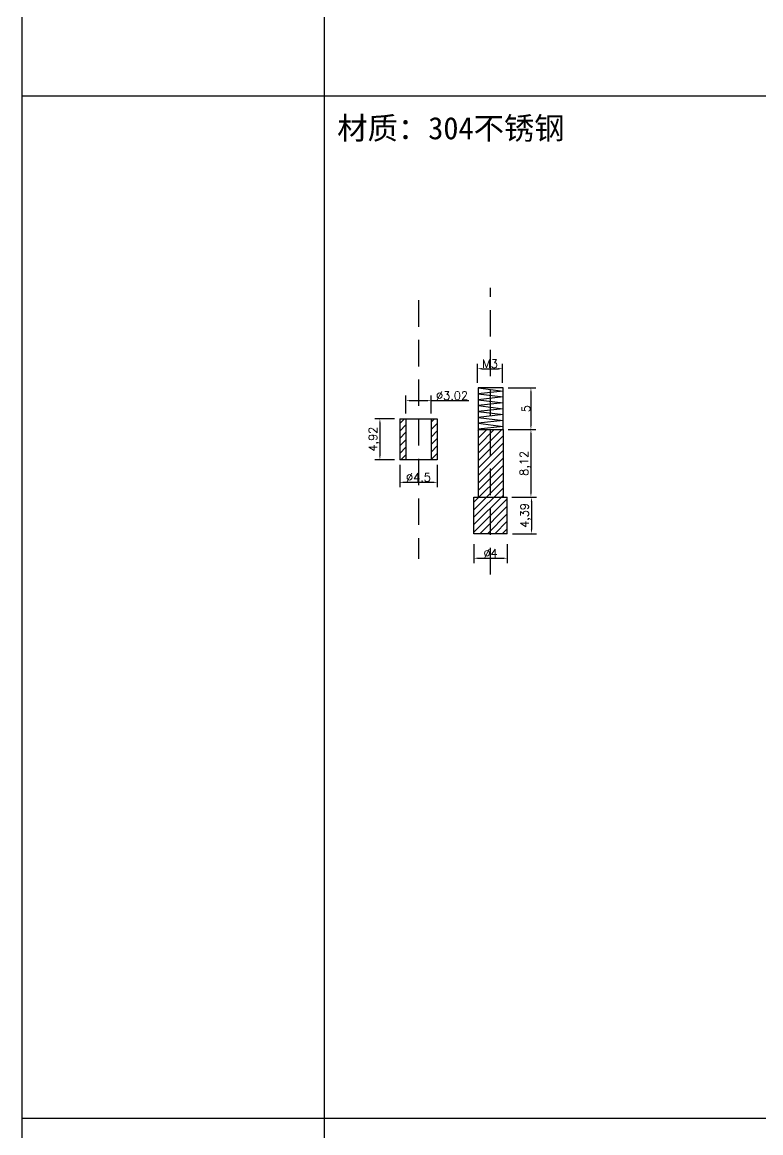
# Model space of a CAD drawing. Header units: millimetres. Extents: x 6817 to 15937, y -5221 to -164.
# Drawn here: x 10129.5 to 10218.2, y -1044.9 to -911.5 of the extents above; entities that cross this region are included whole.
import ezdxf

# ---------------------------------------------------------------- set-up
doc = ezdxf.new("R2010")
doc.units = ezdxf.units.MM
doc.linetypes.add('HIDDEN', pattern=[9.525, 6.35, -3.175])
doc.layers.add('图层2', color=108, linetype='Continuous')
doc.styles.get("Standard").update_dxf_attribs({"font": 'txt', "bigfont": 'gbcbig.shx'})
doc.dimstyles.new('ISO-25', dxfattribs={"dimtxt": 1, "dimasz": 0.5, "dimexe": 0.6, "dimexo": 0.625, "dimgap": 0.1, "dimtad": 1, "dimtxsty": 'Standard', "dimcen": 2.5, "dimadec": 0, "dimazin": 0, "dimtfac": 1, "dimtmove": 0, "dimatfit": 3, "dimfxl": 0, "dimarcsym": 0})

# ---------------------------------------------------------------- blocks, each defined once
blk = doc.blocks.new('*D268')
at = {"layer": 'Defpoints', "color": 0, "linetype": 'ByBlock', "transparency": 16777216}
for p in [(10187.18, -953.11), (10184.18, -955.42), (10187.18, -955.42)]:
    blk.add_point(p, dxfattribs=at)
at = {"layer": '图层2', "color": 0, "linetype": 'ByBlock', "lineweight": -2, "transparency": 16777216}
for p, q in [((10184.18, -954.79), (10184.18, -952.51)), ((10184.68, -953.11), (10186.68, -953.11)), ((10187.18, -954.79), (10187.18, -952.51))]:
    blk.add_line(p, q, dxfattribs=at)
at = {"layer": '图层2', "color": 0, "linetype": 'ByBlock', "transparency": 16777216}
for points in [[(10184.68, -953.02), (10184.68, -953.19), (10184.18, -953.11)], [(10186.68, -953.02), (10186.68, -953.19), (10187.18, -953.11)]]:
    blk.add_solid(points, dxfattribs=at)
at = {"layer": '图层2', "color": 0, "linetype": 'ByBlock', "transparency": 16777216, "insert": (10185.68, -952.51), "char_height": 1, "attachment_point": 5}
blk.add_mtext('M3', dxfattribs=at)
blk = doc.blocks.new('*D269')
at = {"layer": 'Defpoints', "color": 0, "linetype": 'ByBlock', "transparency": 16777216}
for p in [(10187.24, -955.42), (10187.24, -960.42), (10190.59, -960.42)]:
    blk.add_point(p, dxfattribs=at)
at = {"layer": '图层2', "color": 0, "linetype": 'ByBlock', "lineweight": -2, "transparency": 16777216}
for p, q in [((10187.87, -955.42), (10191.19, -955.42)), ((10190.59, -955.92), (10190.59, -959.92)), ((10187.87, -960.42), (10191.19, -960.42))]:
    blk.add_line(p, q, dxfattribs=at)
at = {"layer": '图层2', "color": 0, "linetype": 'ByBlock', "transparency": 16777216}
for points in [[(10190.51, -955.92), (10190.67, -955.92), (10190.59, -955.42)], [(10190.51, -959.92), (10190.67, -959.92), (10190.59, -960.42)]]:
    blk.add_solid(points, dxfattribs=at)
at = {"layer": '图层2', "color": 0, "linetype": 'ByBlock', "transparency": 16777216, "insert": (10189.99, -957.92), "char_height": 1, "attachment_point": 5, "rotation": 90}
blk.add_mtext('5', dxfattribs=at)
blk = doc.blocks.new('*D270')
at = {"layer": 'Defpoints', "color": 0, "linetype": 'ByBlock', "transparency": 16777216}
for p in [(10187.24, -960.42), (10187.68, -968.53), (10190.59, -968.53)]:
    blk.add_point(p, dxfattribs=at)
at = {"layer": '图层2', "color": 0, "linetype": 'ByBlock', "lineweight": -2, "transparency": 16777216}
for p, q in [((10187.87, -960.42), (10191.19, -960.42)), ((10190.59, -960.92), (10190.59, -968.03)), ((10188.31, -968.53), (10191.19, -968.53))]:
    blk.add_line(p, q, dxfattribs=at)
at = {"layer": '图层2', "color": 0, "linetype": 'ByBlock', "transparency": 16777216}
for points in [[(10190.51, -960.92), (10190.67, -960.92), (10190.59, -960.42)], [(10190.51, -968.03), (10190.67, -968.03), (10190.59, -968.53)]]:
    blk.add_solid(points, dxfattribs=at)
at = {"layer": '图层2', "color": 0, "linetype": 'ByBlock', "transparency": 16777216, "insert": (10189.91, -964.48), "char_height": 1, "attachment_point": 5, "rotation": 90}
blk.add_mtext('8,12', dxfattribs=at)
blk = doc.blocks.new('*D271')
at = {"layer": 'Defpoints', "color": 0, "linetype": 'ByBlock', "transparency": 16777216}
for p in [(10187.74, -968.53), (10187.74, -972.92), (10190.65, -972.92)]:
    blk.add_point(p, dxfattribs=at)
at = {"layer": '图层2', "color": 0, "linetype": 'ByBlock', "lineweight": -2, "transparency": 16777216}
for p, q in [((10188.37, -968.53), (10191.25, -968.53)), ((10190.65, -969.03), (10190.65, -972.42)), ((10188.37, -972.92), (10191.25, -972.92))]:
    blk.add_line(p, q, dxfattribs=at)
at = {"layer": '图层2', "color": 0, "linetype": 'ByBlock', "transparency": 16777216}
for points in [[(10190.57, -969.03), (10190.73, -969.03), (10190.65, -968.53)], [(10190.57, -972.42), (10190.73, -972.42), (10190.65, -972.92)]]:
    blk.add_solid(points, dxfattribs=at)
at = {"layer": '图层2', "color": 0, "linetype": 'ByBlock', "transparency": 16777216, "insert": (10189.97, -970.73), "char_height": 1, "attachment_point": 5, "rotation": 90}
blk.add_mtext('4,39', dxfattribs=at)
blk = doc.blocks.new('*D272')
at = {"layer": 'Defpoints', "color": 0, "linetype": 'ByBlock', "transparency": 16777216}
for p in [(10183.74, -973.53), (10187.74, -973.53), (10187.74, -975.87)]:
    blk.add_point(p, dxfattribs=at)
at = {"layer": '图层2', "color": 0, "linetype": 'ByBlock', "lineweight": -2, "transparency": 16777216}
for p, q in [((10183.74, -974.16), (10183.74, -976.47)), ((10187.74, -974.16), (10187.74, -976.47)), ((10184.24, -975.87), (10187.24, -975.87))]:
    blk.add_line(p, q, dxfattribs=at)
at = {"layer": '图层2', "color": 0, "linetype": 'ByBlock', "transparency": 16777216}
for points in [[(10184.24, -975.79), (10184.24, -975.96), (10183.74, -975.87)], [(10187.24, -975.79), (10187.24, -975.96), (10187.74, -975.87)]]:
    blk.add_solid(points, dxfattribs=at)
at = {"layer": '图层2', "color": 0, "linetype": 'ByBlock', "transparency": 16777216, "insert": (10185.74, -975.27), "char_height": 1, "attachment_point": 5}
blk.add_mtext('%%C4', dxfattribs=at)
blk = doc.blocks.new('*D273')
at = {"layer": 'Defpoints', "color": 0, "linetype": 'ByBlock', "transparency": 16777216}
for p in [(10178.59, -956.94), (10175.57, -959.12), (10178.59, -959.12)]:
    blk.add_point(p, dxfattribs=at)
at = {"layer": '图层2', "color": 0, "linetype": 'ByBlock', "lineweight": -2, "transparency": 16777216}
for p, q in [((10175.57, -958.49), (10175.57, -956.34)), ((10178.59, -958.49), (10178.59, -956.34)), ((10176.07, -956.94), (10178.09, -956.94)), ((10178.59, -956.94), (10183.12, -956.94))]:
    blk.add_line(p, q, dxfattribs=at)
at = {"layer": '图层2', "color": 0, "linetype": 'ByBlock', "transparency": 16777216}
for points in [[(10176.07, -956.86), (10176.07, -957.03), (10175.57, -956.94)], [(10178.09, -956.86), (10178.09, -957.03), (10178.59, -956.94)]]:
    blk.add_solid(points, dxfattribs=at)
at = {"layer": '图层2', "color": 0, "linetype": 'ByBlock', "transparency": 16777216, "insert": (10181.11, -956.34), "char_height": 1, "attachment_point": 5}
blk.add_mtext('%%C3.02', dxfattribs=at)
blk = doc.blocks.new('*D274')
at = {"layer": 'Defpoints', "color": 0, "linetype": 'ByBlock', "transparency": 16777216}
for p in [(10174.83, -964.03), (10179.33, -964.03), (10179.33, -966.75)]:
    blk.add_point(p, dxfattribs=at)
at = {"layer": '图层2', "color": 0, "linetype": 'ByBlock', "lineweight": -2, "transparency": 16777216}
for p, q in [((10174.83, -964.66), (10174.83, -967.35)), ((10179.33, -964.66), (10179.33, -967.35)), ((10175.33, -966.75), (10178.83, -966.75))]:
    blk.add_line(p, q, dxfattribs=at)
at = {"layer": '图层2', "color": 0, "linetype": 'ByBlock', "transparency": 16777216}
for points in [[(10175.33, -966.67), (10175.33, -966.84), (10174.83, -966.75)], [(10178.83, -966.67), (10178.83, -966.84), (10179.33, -966.75)]]:
    blk.add_solid(points, dxfattribs=at)
at = {"layer": '图层2', "color": 0, "linetype": 'ByBlock', "transparency": 16777216, "insert": (10177.08, -966.15), "char_height": 1, "attachment_point": 5}
blk.add_mtext('%%C4.5', dxfattribs=at)
blk = doc.blocks.new('*D275')
at = {"layer": 'Defpoints', "color": 0, "linetype": 'ByBlock', "transparency": 16777216}
for p in [(10174.83, -959.12), (10172.45, -964.03), (10174.83, -964.03)]:
    blk.add_point(p, dxfattribs=at)
at = {"layer": '图层2', "color": 0, "linetype": 'ByBlock', "lineweight": -2, "transparency": 16777216}
for p, q in [((10174.21, -959.12), (10171.85, -959.12)), ((10172.45, -959.62), (10172.45, -963.53)), ((10174.21, -964.03), (10171.85, -964.03))]:
    blk.add_line(p, q, dxfattribs=at)
at = {"layer": '图层2', "color": 0, "linetype": 'ByBlock', "transparency": 16777216}
for points in [[(10172.36, -959.62), (10172.53, -959.62), (10172.45, -959.12)], [(10172.36, -963.53), (10172.53, -963.53), (10172.45, -964.03)]]:
    blk.add_solid(points, dxfattribs=at)
at = {"layer": '图层2', "color": 0, "linetype": 'ByBlock', "transparency": 16777216, "insert": (10171.76, -961.57), "char_height": 1, "attachment_point": 5, "rotation": 90}
blk.add_mtext('4,92', dxfattribs=at)

msp = doc.modelspace()

# ---------------------------------------------------------------- hatches: boundary and pattern name
at = {"layer": '图层2', "linetype": 'ByBlock'}
h = msp.add_hatch(dxfattribs=at)
h.set_pattern_fill('ANSI31', color=4, scale=0.2)
h.set_pattern_definition([(45, (9428.1238, -250.6968), (-0.4490128, 0.4490128), [])])
h.paths.add_polyline_path([(10174.83, -964.032), (10175.57, -964.032), (10175.57, -959.117), (10174.83, -959.117)])
h.paths.add_polyline_path([(10178.59, -964.032), (10179.33, -964.032), (10179.33, -959.117), (10178.59, -959.117)])
h = msp.add_hatch(dxfattribs=at)
h.set_pattern_fill('ANSI31', color=4, scale=0.2)
h.set_pattern_definition([(45, (9428.1238, -251.9985), (-0.4490128, 0.4490128), [])])
h.paths.add_polyline_path([(10185.743, -960.418), (10184.243, -960.418), (10184.243, -968.533), (10185.743, -968.533)])
h.paths.add_polyline_path([(10187.243, -960.418), (10185.743, -960.418), (10185.743, -968.533), (10187.243, -968.533)])
h.paths.add_polyline_path([(10183.743, -972.918), (10185.743, -972.918), (10185.743, -968.533), (10183.743, -968.533)])
h.paths.add_polyline_path([(10185.743, -972.918), (10187.743, -972.918), (10187.743, -968.533), (10185.743, -968.533)])

# ---------------------------------------------------------------- linework, layer by layer
at = {"layer": '图层2', "color": 2, "linetype": 'ByBlock'}
for p, q in [((10129.479, -1043.18), (10129.479, -853.694)), ((10165.746, -853.694), (10165.746, -1043.18)), ((10425.184, -920.377), (10129.479, -920.377)), ((10129.479, -1131.387), (10129.479, -1043.18)), ((10425.184, -1043.18), (10129.479, -1043.18)), ((10425.184, -1043.18), (10129.479, -1043.18)), ((10165.746, -1043.18), (10165.746, -1131.387))]:
    msp.add_line(p, q, dxfattribs=at)
at = {"layer": '图层2', "color": 3, "linetype": 'HIDDEN', "ltscale": 0.5}
for p, q in [((10185.743, -977.81), (10185.743, -943.396)), ((10177.08, -944.883), (10177.08, -975.944))]:
    msp.add_line(p, q, dxfattribs=at)
at = {"layer": '图层2', "color": 62, "linetype": 'ByBlock'}
for p, q in [((10187.243, -955.418), (10184.243, -955.418)), ((10184.243, -955.418), (10184.243, -960.418)), ((10187.243, -960.418), (10187.243, -955.418)), ((10184.243, -960.418), (10187.243, -960.418)), ((10184.243, -960.418), (10184.243, -968.533)), ((10187.243, -960.418), (10187.243, -968.533)), ((10183.743, -968.533), (10187.743, -968.533)), ((10183.743, -972.918), (10183.743, -968.533)), ((10187.743, -972.918), (10187.743, -968.533)), ((10187.743, -972.918), (10183.743, -972.918))]:
    msp.add_line(p, q, dxfattribs=at)
at = {"layer": '图层2', "color": 1, "linetype": 'ByBlock'}
for p, q in [((10174.83, -959.117), (10179.33, -959.117)), ((10174.83, -959.117), (10174.83, -964.032)), ((10175.57, -959.117), (10175.57, -964.032)), ((10178.59, -959.117), (10178.59, -964.032)), ((10179.33, -959.117), (10179.33, -964.032)), ((10179.33, -964.032), (10174.83, -964.032))]:
    msp.add_line(p, q, dxfattribs=at)
at = {"layer": '图层2', "color": 62, "linetype": 'ByBlock'}
for points in [[(10184.243, -955.418), (10187.243, -955.793), (10184.243, -956.126)], [(10184.243, -956.126), (10187.243, -956.501), (10184.243, -956.834)], [(10184.243, -956.834), (10187.243, -957.208), (10184.243, -957.542)], [(10184.243, -957.542), (10187.243, -957.916), (10184.243, -958.249)], [(10184.243, -958.249), (10187.243, -958.624), (10184.243, -958.957)], [(10184.243, -958.957), (10187.243, -959.332), (10184.243, -959.665)], [(10184.243, -959.665), (10187.243, -960.039), (10184.243, -960.373)]]:
    msp.add_lwpolyline(points, dxfattribs=at)

# ---------------------------------------------------------------- texts
at = {"color": 2, "insert": (10167.323, -922.878), "char_height": 2.67108, "width": 31.32319, "attachment_point": 1}
msp.add_mtext('{\\fSimSun|b0|i0|c134|p2;材质：304不锈钢}', dxfattribs=at)

# ---------------------------------------------------------------- dimensions: what is measured, and where the dimension line sits
at = {"layer": '图层2', "color": 2, "linetype": 'ByBlock'}
for base, p1, p2, text, picture, middle in [((10187.183, -953.108), (10184.183, -955.418), (10187.183, -955.418), 'M3', '*D268', (10185.683, -952.508)), ((10178.59, -956.944), (10175.57, -959.117), (10178.59, -959.117), '%%C3.02', '*D273', (10181.107, -956.344)), ((10179.33, -966.754), (10174.83, -964.032), (10179.33, -964.032), '%%C4.5', '*D274', (10177.08, -966.154)), ((10187.743, -975.872), (10183.743, -973.533), (10187.743, -973.533), '%%C4', '*D272', (10185.743, -975.272))]:
    dim = msp.add_linear_dim(base=base, p1=p1, p2=p2, text=text, dimstyle='ISO-25', dxfattribs=at)
    dim.commit()
    dim.dimension.update_dxf_attribs({"geometry": picture, "text_midpoint": middle})
for base, p1, p2, picture, middle in [((10190.591, -960.418), (10187.243, -955.418), (10187.243, -960.418), '*D269', (10189.991, -957.918)), ((10172.445501821, -964.031523935), (10174.83013121, -959.116523935), (10174.83013121, -964.031523935), '*D275', (10171.762168488, -961.574023935)), ((10190.590746106, -968.533264104), (10187.242915871, -960.418264104), (10187.68332775, -968.533264104), '*D270', (10189.907412772, -964.475764104)), ((10190.650334226, -972.918264104), (10187.742915871, -968.533264104), (10187.742915871, -972.918264104), '*D271', (10189.967000893, -970.725764104))]:
    dim = msp.add_linear_dim(base=base, p1=p1, p2=p2, angle=90, dimstyle='ISO-25', dxfattribs=at)
    dim.commit()
    dim.dimension.update_dxf_attribs({"geometry": picture, "text_midpoint": middle})

doc.saveas('drawing.dxf')
